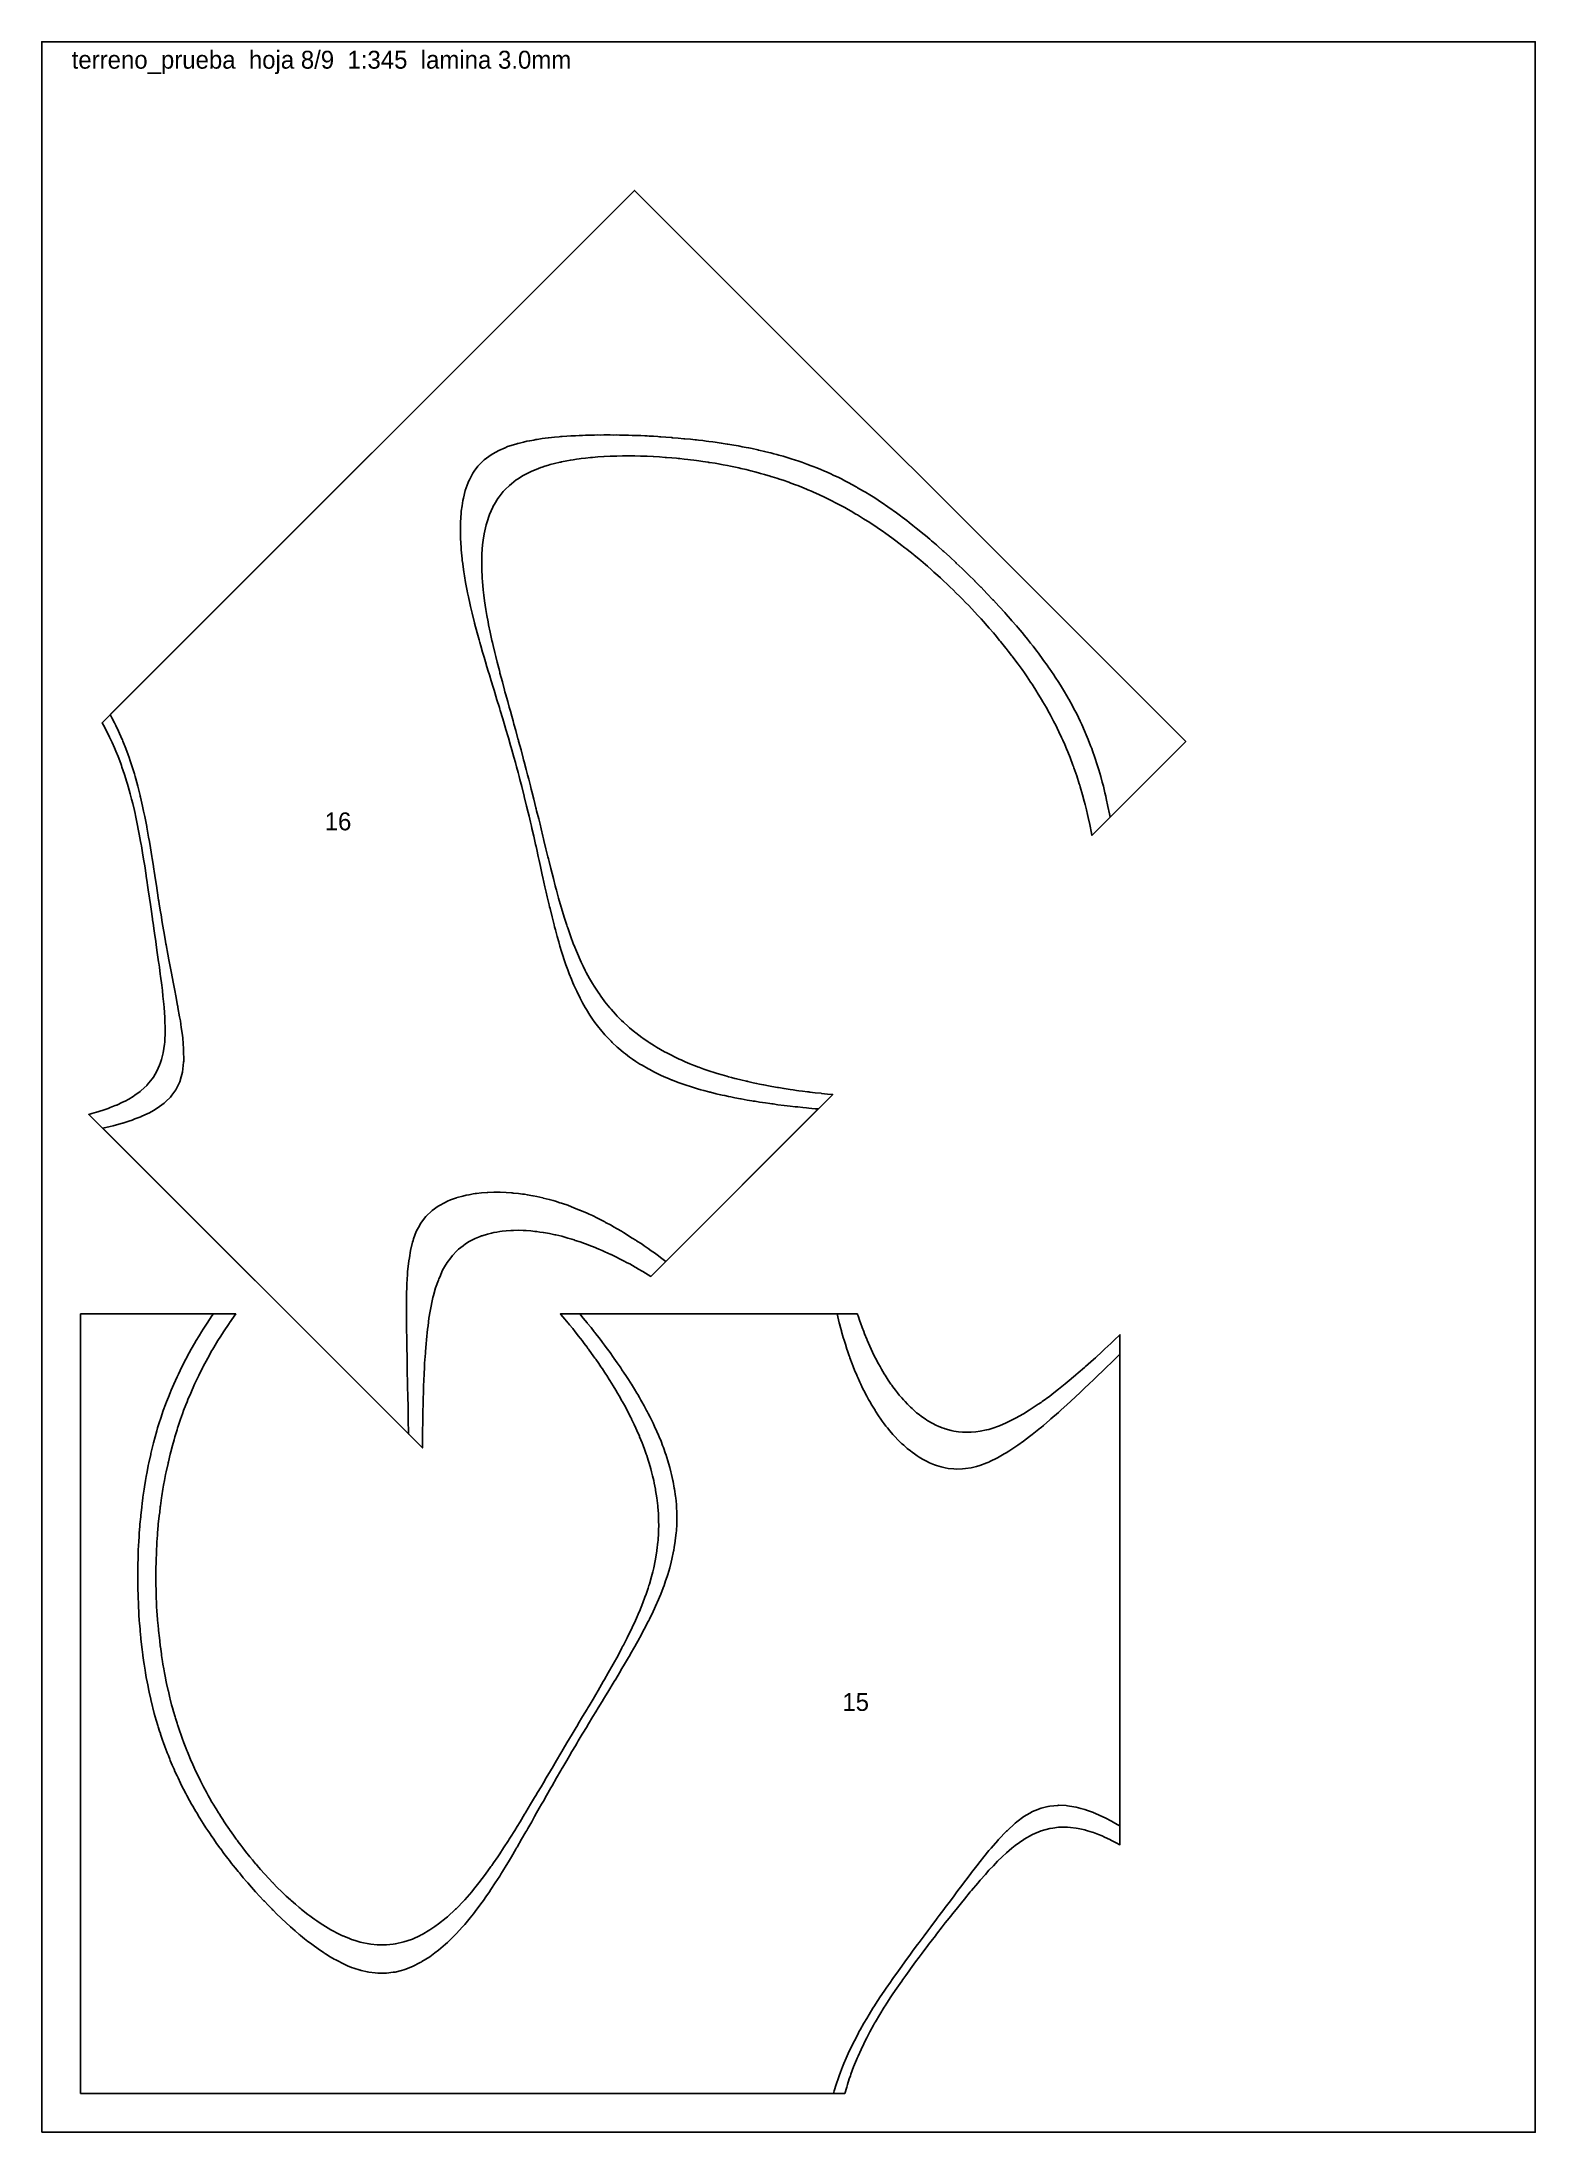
# Model space of a CAD drawing. Header units: millimetres. Extents: x 0 to 500, y 0 to 700.
import ezdxf
from ezdxf.enums import TextEntityAlignment as Align

# ---------------------------------------------------------------- set-up
doc = ezdxf.new("R2010")
doc.units = ezdxf.units.MM
for name, color, linetype in [('CORTE', 1, 'Continuous'), ('GRABADO', 5, 'Continuous'), ('HOJA', 8, 'Continuous')]:
    doc.layers.add(name, color=color, linetype=linetype)

msp = doc.modelspace()

# ---------------------------------------------------------------- linework, layer by layer
at = {"layer": 'CORTE'}
for points in [[(198.43, 650.25), (383, 465.68), (351.58, 434.26), (351.42, 435.05), (350.88, 437.87), (350.34, 440.26), (350.13, 441.26), (349.73, 442.85), (349.32, 444.6), (349.01, 445.73), (348.45, 447.87), (347.65, 450.52), (347.5, 451.06), (347.35, 451.52), (346.51, 454.21), (345.58, 456.83), (345.43, 457.28), (345.24, 457.76), (344.31, 460.3), (343.5, 462.25), (343.11, 463.25), (342.5, 464.64), (341.86, 466.14), (341.43, 467.04), (340.55, 468.97), (339.35, 471.36), (339.17, 471.74), (338.77, 472.49), (337.76, 474.46), (337.28, 475.31), (336.29, 477.14), (335.2, 478.97), (334.76, 479.75), (333.31, 482.09), (333.17, 482.31), (333.13, 482.37), (331.57, 484.85), (331.06, 485.6), (329.91, 487.34), (328.98, 488.65), (328.21, 489.78), (326.91, 491.55), (326.46, 492.17), (324.84, 494.31), (324.68, 494.53), (323.52, 496), (322.86, 496.86), (322.77, 496.98), (321.02, 499.16), (320.69, 499.55), (319.15, 501.43), (318.62, 502.03), (317.24, 503.66), (316.55, 504.44), (315.3, 505.87), (314.48, 506.76), (313.32, 508.04), (312.4, 509.02), (311.32, 510.18), (310.33, 511.21), (309.29, 512.29), (308.26, 513.34), (307.23, 514.38), (306.19, 515.41), (305.15, 516.44), (304.12, 517.43), (303.03, 518.46), (302.04, 519.39), (300.89, 520.46), (299.97, 521.3), (298.71, 522.43), (297.9, 523.16), (296.51, 524.37), (295.83, 524.96), (294.27, 526.28), (293.76, 526.71), (292, 528.15), (291.69, 528.41), (289.7, 529.99), (289.62, 530.06), (288.99, 530.53), (287.54, 531.67), (287.37, 531.81), (285.47, 533.25), (285.01, 533.59), (283.4, 534.77), (282.61, 535.33), (281.33, 536.24), (280.16, 537.03), (279.26, 537.66), (277.67, 538.68), (277.19, 539.01), (275.13, 540.28), (275.12, 540.29), (275.08, 540.31), (273.05, 541.59), (272.57, 541.87), (270.98, 542.82), (269.95, 543.39), (268.91, 544), (267.27, 544.86), (266.84, 545.1), (265.5, 545.76), (264.77, 546.16), (264.54, 546.27), (262.7, 547.22), (261.78, 547.64), (260.63, 548.2), (258.93, 548.94), (258.56, 549.11), (257.65, 549.48), (256.49, 550.01), (256.04, 550.19), (254.42, 550.88), (253.08, 551.38), (252.35, 551.68), (250.78, 552.22), (250.28, 552.42), (250.06, 552.49), (248.21, 553.18), (246.98, 553.57), (246.14, 553.86), (244.55, 554.32), (244.07, 554.48), (243.83, 554.55), (242, 555.13), (240.62, 555.49), (239.93, 555.69), (238.77, 555.97), (237.86, 556.23), (237.34, 556.35), (235.8, 556.76), (233.99, 557.15), (233.73, 557.21), (233.32, 557.29), (231.66, 557.68), (230.59, 557.89), (229.59, 558.1), (228.12, 558.35), (227.52, 558.48), (227.11, 558.55), (225.45, 558.87), (223.56, 559.14), (223.38, 559.17), (223.14, 559.2), (221.31, 559.51), (219.95, 559.68), (219.24, 559.79), (218.33, 559.89), (217.17, 560.05), (216.27, 560.14), (215.1, 560.29), (213.66, 560.42), (213.03, 560.49), (212.52, 560.53), (210.96, 560.69), (209.13, 560.81), (208.9, 560.84), (208.69, 560.85), (206.83, 561), (204.79, 561.09), (204.76, 561.09), (204.72, 561.09), (202.69, 561.21), (200.8, 561.25), (200.62, 561.26), (200.42, 561.26), (198.55, 561.32), (196.72, 561.31), (196.48, 561.32), (196.23, 561.32), (194.41, 561.33), (192.54, 561.27), (192.34, 561.27), (192.15, 561.27), (190.28, 561.22), (188.23, 561.11), (188.21, 561.11), (188.18, 561.1), (186.14, 560.99), (184.33, 560.83), (184.07, 560.81), (183.75, 560.77), (182, 560.61), (180.59, 560.44), (179.94, 560.35), (179.05, 560.21), (177.87, 560.06), (176.98, 559.92), (175.8, 559.7), (174.04, 559.34), (173.73, 559.29), (173.52, 559.25), (171.67, 558.81), (170.21, 558.43), (169.6, 558.24), (168.41, 557.85), (167.53, 557.59), (167.07, 557.44), (165.47, 556.82), (164.12, 556.27), (163.41, 555.92), (161.38, 554.88), (161.35, 554.86), (161.16, 554.74), (159.28, 553.57), (158.84, 553.3), (157.22, 552.01), (156.55, 551.47), (155.16, 550.07), (154.5, 549.4), (153.1, 547.59), (152.7, 547.07), (151.57, 545.14), (151.17, 544.49), (151.04, 544.2), (149.88, 541.66), (148.98, 538.9), (148.86, 538.54), (148.8, 538.25), (148.08, 535.2), (147.8, 533.11), (147.57, 531.59), (147.37, 528.53), (147.3, 527.72), (147.29, 524.32), (147.28, 523.62), (147.45, 520.34), (147.5, 519.27), (147.78, 516.52), (147.96, 514.68), (148.23, 512.83), (148.65, 509.85), (148.77, 509.23), (149.03, 507.84), (149.41, 505.72), (149.57, 504.81), (150.11, 502.28), (150.68, 499.56), (150.85, 498.88), (151.11, 497.81), (151.65, 495.53), (151.97, 494.14), (152.48, 492.22), (153.19, 489.43), (153.32, 488.91), (153.4, 488.57), (154.2, 485.65), (154.92, 482.92), (155.08, 482.38), (155.27, 481.69), (155.98, 479.14), (156.49, 477.22), (156.87, 475.89), (157.35, 474.16), (157.77, 472.64), (158.07, 471.5), (158.67, 469.39), (159.43, 466.58), (159.55, 466.13), (159.64, 465.8), (160.44, 462.87), (161.16, 460.15), (161.31, 459.6), (161.51, 458.84), (162.18, 456.32), (162.64, 454.54), (163.03, 453.03), (163.59, 450.83), (163.88, 449.73), (164.07, 448.97), (164.71, 446.42), (165.45, 443.46), (165.54, 443.1), (165.68, 442.53), (166.36, 439.77), (166.8, 437.98), (167.17, 436.44), (167.76, 434), (167.98, 433.1), (168.13, 432.51), (168.79, 429.77), (169.47, 427.04), (169.61, 426.44), (169.84, 425.5), (170.43, 423.12), (170.85, 421.52), (171.27, 419.82), (171.92, 417.35), (172.14, 416.54), (172.31, 415.93), (173.02, 413.27), (173.91, 410.19), (173.95, 410.06), (174, 409.89), (174.9, 406.87), (175.78, 404.19), (175.92, 403.74), (176.08, 403.27), (176.98, 400.66), (178.07, 397.77), (178.12, 397.65), (178.15, 397.56), (179.3, 394.7), (180.23, 392.61), (180.58, 391.84), (181.28, 390.43), (181.94, 389.05), (182.3, 388.35), (183.38, 386.35), (184.38, 384.65), (184.92, 383.75), (186.45, 381.43), (186.57, 381.26), (187.22, 380.37), (188.3, 378.85), (188.52, 378.57), (190.13, 376.54), (190.59, 376.01), (192.07, 374.34), (192.66, 373.73), (194.12, 372.25), (194.73, 371.67), (196.27, 370.26), (196.8, 369.8), (198.53, 368.37), (198.87, 368.1), (200.89, 366.59), (200.94, 366.56), (201.21, 366.37), (203.01, 365.11), (203.33, 364.9), (205.08, 363.77), (205.86, 363.29), (207.15, 362.53), (208.5, 361.79), (209.22, 361.41), (211.25, 360.39), (211.28, 360.38), (211.38, 360.33), (213.35, 359.36), (214.05, 359.05), (215.42, 358.43), (216.95, 357.81), (217.49, 357.59), (218.7, 357.14), (219.56, 356.79), (219.93, 356.65), (221.63, 356.01), (222.98, 355.56), (223.7, 355.32), (225.07, 354.9), (225.77, 354.66), (226.12, 354.56), (227.84, 354.02), (229.32, 353.61), (229.91, 353.44), (230.91, 353.2), (231.98, 352.89), (232.59, 352.74), (234.05, 352.36), (235.93, 351.94), (236.12, 351.9), (236.4, 351.84), (238.19, 351.41), (239.32, 351.18), (240.26, 350.98), (241.63, 350.74), (242.33, 350.59), (242.78, 350.5), (244.39, 350.19), (246.3, 349.88), (246.46, 349.85), (246.69, 349.82), (248.53, 349.49), (249.86, 349.29), (250.6, 349.18), (251.58, 349.05), (252.67, 348.88), (253.48, 348.77), (254.74, 348.59), (256.36, 348.41), (256.81, 348.34), (257.16, 348.3), (258.88, 348.08), (260.89, 347.89), (260.95, 347.88), (261.03, 347.87), (263.02, 347.65), (264.81, 347.49), (203.9, 286.58), (203.04, 287.15), (201.27, 288.18), (200.97, 288.37), (199.83, 289.01), (198.9, 289.56), (198.64, 289.69), (196.83, 290.73), (195.97, 291.16), (194.76, 291.84), (193.24, 292.58), (192.68, 292.88), (191.06, 293.65), (190.62, 293.87), (190.46, 293.93), (188.55, 294.85), (187.61, 295.23), (186.48, 295.75), (184.69, 296.45), (184.41, 296.58), (183.75, 296.82), (182.34, 297.38), (181.69, 297.6), (180.27, 298.14), (178.6, 298.65), (178.2, 298.8), (177.43, 299.02), (176.13, 299.42), (175.41, 299.6), (174.06, 300), (172.11, 300.44), (171.99, 300.47), (171.81, 300.5), (169.93, 300.92), (168.65, 301.12), (167.86, 301.28), (166.75, 301.44), (165.79, 301.58), (165.03, 301.64), (163.72, 301.81), (162.15, 301.91), (161.66, 301.94), (161.19, 301.94), (159.59, 302.01), (157.95, 301.98), (157.53, 301.97), (157.04, 301.93), (155.46, 301.85), (154.1, 301.71), (153.39, 301.62), (152.4, 301.43), (151.33, 301.26), (150.58, 301.1), (149.26, 300.77), (147.38, 300.18), (147.2, 300.12), (146.78, 299.94), (145.14, 299.28), (144.47, 298.97), (143.08, 298.21), (141.86, 297.46), (141.02, 296.84), (139.54, 295.66), (138.96, 295.09), (137.5, 293.58), (136.9, 292.81), (135.73, 291.23), (134.84, 289.73), (134.21, 288.63), (133.21, 286.37), (132.93, 285.78), (132.78, 285.36), (131.85, 282.74), (131.18, 280.19), (130.97, 279.49), (130.72, 278.38), (130.23, 276.1), (130.06, 274.94), (129.63, 272.57), (129.32, 270.06), (129.15, 268.92), (128.79, 265.38), (128.76, 265.18), (128.67, 264.16), (128.44, 261.37), (128.42, 260.87), (128.18, 257.49), (128.15, 256.45), (127.98, 253.56), (127.94, 252.1), (127.82, 249.59), (127.78, 247.79), (127.69, 245.58), (127.66, 243.53), (127.59, 241.55), (127.56, 239.29), (127.52, 237.49), (127.5, 235.08), (127.46, 233.41), (127.45, 230.89), (127.42, 229.14), (15.72, 340.84), (16.71, 341.13), (18.26, 341.57), (18.78, 341.71), (19.07, 341.78), (20.84, 342.38), (22.17, 342.81), (22.9, 343.11), (24.61, 343.78), (24.97, 343.92), (25.13, 343.97), (27.04, 344.88), (27.94, 345.29), (29.1, 345.98), (30.56, 346.8), (31.16, 347.25), (32.95, 348.52), (33.22, 348.78), (35.11, 350.49), (35.28, 350.71), (36.99, 352.73), (37.34, 353.33), (38.56, 355.28), (39.4, 357.32), (39.78, 358.18), (40.04, 359.2), (40.65, 361.43), (41.04, 364.33), (41.15, 365.05), (41.3, 368.74), (41.32, 369.01), (41.21, 372.79), (41.21, 373.25), (40.94, 376.66), (40.88, 377.71), (40.57, 380.43), (40.39, 382.33), (40.13, 384.14), (39.79, 387.07), (39.67, 387.81), (39.35, 390.14), (39.17, 391.46), (39.12, 391.86), (38.65, 395.09), (38.45, 396.68), (38.13, 398.71), (37.75, 401.51), (37.62, 402.34), (37.26, 404.85), (37.1, 405.97), (37.05, 406.34), (36.57, 409.59), (36.36, 411.16), (36.05, 413.21), (35.65, 416), (35.53, 416.83), (35.17, 419.25), (34.99, 420.44), (34.93, 420.86), (34.44, 424.03), (34.17, 425.75), (33.87, 427.61), (33.34, 430.71), (33.27, 431.15), (33.08, 432.19), (32.63, 434.66), (32.42, 435.77), (31.96, 438.13), (31.35, 440.97), (31.23, 441.55), (31, 442.55), (30.45, 444.91), (30.07, 446.38), (29.6, 448.21), (28.92, 450.64), (28.69, 451.44), (28.49, 452.1), (27.71, 454.6), (26.84, 457.13), (26.65, 457.68), (26.42, 458.3), (25.52, 460.69), (24.77, 462.51), (24.3, 463.62), (23.54, 465.31), (23.01, 466.47), (22.69, 467.13), (21.65, 469.25), (20.62, 471.19), (20.18, 472), (198.43, 650.25)], [(13, 13), (13, 274.02), (64.92, 274.02), (62.83, 271.03), (62.78, 270.97), (62.7, 270.85), (60.82, 268.04), (59.9, 266.59), (58.97, 265.11), (57.6, 262.8), (57.23, 262.18), (56.98, 261.75), (55.56, 259.25), (54.06, 256.42), (54.01, 256.32), (53.96, 256.22), (52.52, 253.39), (51.16, 250.48), (51.15, 250.46), (51.14, 250.44), (49.84, 247.53), (48.94, 245.32), (48.63, 244.61), (48.22, 243.53), (47.49, 241.68), (47.1, 240.55), (46.44, 238.75), (45.57, 236.08), (45.47, 235.82), (45.3, 235.24), (44.56, 232.89), (44.28, 231.86), (43.72, 229.96), (43.18, 227.84), (42.96, 227.03), (42.38, 224.52), (42.28, 224.1), (42.25, 223.97), (41.63, 221.17), (41.45, 220.24), (41.05, 218.24), (40.77, 216.63), (40.53, 215.31), (40.2, 213.13), (40.08, 212.38), (39.72, 209.71), (39.68, 209.45), (39.46, 207.57), (39.33, 206.52), (39.31, 206.38), (39.01, 203.59), (38.98, 203.11), (38.76, 200.66), (38.71, 199.91), (38.55, 197.73), (38.5, 196.77), (38.39, 194.8), (38.35, 193.69), (38.27, 191.87), (38.25, 190.66), (38.21, 188.94), (38.2, 187.68), (38.18, 186.01), (38.19, 184.75), (38.21, 183.08), (38.24, 181.86), (38.28, 180.15), (38.32, 179.01), (38.4, 177.22), (38.45, 176.21), (38.56, 174.29), (38.61, 173.45), (38.77, 171.36), (38.82, 170.73), (39.03, 168.43), (39.07, 168.05), (39.35, 165.5), (39.36, 165.41), (39.46, 164.65), (39.67, 162.79), (39.7, 162.57), (40.02, 160.21), (40.11, 159.64), (40.4, 157.66), (40.57, 156.71), (40.83, 155.16), (41.09, 153.78), (41.29, 152.69), (41.67, 150.85), (41.79, 150.26), (42.33, 147.92), (42.34, 147.88), (42.38, 147.72), (42.89, 145.5), (43.02, 144.99), (43.47, 143.16), (43.78, 142.06), (44.1, 140.87), (44.63, 139.13), (44.78, 138.61), (45.3, 137.01), (45.48, 136.39), (45.55, 136.21), (46.2, 134.17), (46.52, 133.28), (46.95, 132), (47.58, 130.35), (47.75, 129.88), (48.22, 128.73), (48.58, 127.78), (48.73, 127.42), (49.42, 125.69), (49.94, 124.49), (50.3, 123.64), (51.14, 121.84), (51.23, 121.64), (51.27, 121.56), (52.14, 119.63), (52.65, 118.63), (53.11, 117.67), (54.06, 115.88), (54.12, 115.76), (54.15, 115.7), (55.12, 113.83), (55.72, 112.77), (56.16, 111.95), (56.98, 110.57), (57.24, 110.1), (57.4, 109.84), (58.32, 108.25), (59.17, 106.91), (59.45, 106.45), (59.9, 105.76), (60.58, 104.66), (61.04, 103.98), (61.74, 102.89), (62.83, 101.34), (62.94, 101.17), (63.03, 101.05), (64.13, 99.43), (65.11, 98.12), (65.37, 97.75), (65.75, 97.26), (66.62, 96.06), (67.3, 95.19), (67.89, 94.41), (68.67, 93.45), (69.19, 92.78), (69.62, 92.26), (70.5, 91.17), (71.59, 89.89), (71.84, 89.59), (72.07, 89.33), (73.19, 88.01), (74.51, 86.55), (74.58, 86.48), (74.65, 86.4), (75.97, 84.94), (77.39, 83.47), (77.41, 83.45), (77.43, 83.43), (78.85, 81.96), (80.31, 80.54), (80.33, 80.52), (80.35, 80.5), (81.82, 79.09), (83.28, 77.77), (83.35, 77.7), (83.45, 77.62), (84.9, 76.32), (86.2, 75.23), (86.49, 74.98), (86.87, 74.69), (88.11, 73.67), (89.12, 72.89), (89.76, 72.41), (90.67, 71.76), (91.45, 71.17), (92.04, 70.76), (93.19, 69.99), (94.96, 68.86), (94.97, 68.85), (95.01, 68.83), (96.81, 67.76), (97.87, 67.17), (98.71, 66.75), (100.47, 65.9), (100.69, 65.79), (100.79, 65.74), (102.74, 64.93), (103.71, 64.55), (104.9, 64.17), (106.63, 63.65), (107.17, 63.53), (109.54, 63.04), (109.59, 63.03), (110.13, 62.98), (112.23, 62.75), (112.46, 62.72), (115.12, 62.72), (115.37, 62.72), (117.61, 62.98), (118.29, 63.05), (118.38, 63.07), (121.2, 63.7), (122.29, 64.07), (124.12, 64.69), (126.73, 65.9), (127.03, 66.04), (127.35, 66.22), (129.95, 67.71), (131.55, 68.83), (132.87, 69.73), (135.35, 71.76), (135.79, 72.1), (138.56, 74.68), (138.71, 74.82), (141.39, 77.61), (141.63, 77.86), (143.94, 80.54), (144.55, 81.23), (146.31, 83.47), (147.47, 84.93), (148.53, 86.4), (150.39, 88.93), (150.66, 89.33), (151.23, 90.17), (152.66, 92.26), (153.31, 93.19), (154.6, 95.19), (156.23, 97.69), (156.5, 98.12), (156.93, 98.81), (158.32, 101.05), (159.16, 102.36), (160.13, 103.98), (161.65, 106.48), (161.91, 106.91), (162.08, 107.17), (163.66, 109.84), (165, 112.06), (165.41, 112.77), (166.01, 113.79), (167.15, 115.7), (167.92, 116.99), (168.88, 118.63), (170.29, 121.01), (170.62, 121.56), (170.85, 121.94), (172.35, 124.5), (173.77, 126.87), (174.1, 127.43), (174.58, 128.23), (175.83, 130.36), (176.69, 131.8), (177.58, 133.29), (178.9, 135.5), (179.33, 136.22), (179.62, 136.71), (181.07, 139.15), (182.54, 141.62), (182.81, 142.08), (183.22, 142.77), (184.55, 145.01), (185.46, 146.58), (186.27, 147.94), (187.41, 149.9), (187.97, 150.87), (188.38, 151.6), (189.66, 153.81), (191.29, 156.72), (191.3, 156.74), (191.31, 156.75), (192.92, 159.67), (194.23, 162.15), (194.47, 162.6), (194.74, 163.11), (195.98, 165.53), (197.15, 167.93), (197.42, 168.46), (197.66, 168.97), (198.79, 171.39), (200.04, 174.28), (200.05, 174.31), (200.07, 174.36), (201.25, 177.24), (201.95, 179.13), (202.33, 180.17), (202.99, 182.23), (203.29, 183.1), (203.42, 183.53), (204.16, 186.03), (204.55, 187.59), (204.88, 188.96), (205.37, 191.34), (205.48, 191.89), (205.91, 194.68), (205.94, 194.82), (205.94, 194.84), (206.28, 197.74), (206.31, 198.14), (206.48, 200.67), (206.5, 201.26), (206.54, 203.6), (206.53, 204.22), (206.47, 206.53), (206.44, 207.05), (206.26, 209.45), (206.23, 209.77), (205.91, 212.37), (205.91, 212.38), (205.52, 214.92), (205.46, 215.31), (205.06, 217.38), (204.87, 218.24), (204.52, 219.77), (204.16, 221.17), (203.91, 222.09), (203.32, 224.09), (203.24, 224.34), (202.99, 225.08), (202.53, 226.56), (202.38, 227.02), (201.78, 228.74), (201.32, 229.95), (200.98, 230.86), (200.13, 232.88), (200.12, 232.92), (200.07, 233.02), (199.25, 234.99), (198.88, 235.81), (198.34, 237), (197.49, 238.74), (197.38, 238.97), (197.15, 239.4), (196.41, 240.92), (196.02, 241.67), (195.41, 242.85), (194.43, 244.6), (194.36, 244.73), (194.23, 244.95), (193.32, 246.61), (192.78, 247.53), (192.24, 248.46), (191.31, 249.94), (191.12, 250.27), (191, 250.46), (190.01, 252.08), (189.16, 253.39), (188.86, 253.85), (188.39, 254.54), (187.69, 255.62), (187.22, 256.32), (186.51, 257.37), (185.46, 258.83), (185.3, 259.08), (185.18, 259.25), (184.09, 260.8), (183.07, 262.18), (182.85, 262.48), (182.54, 262.88), (181.6, 264.16), (180.87, 265.11), (180.33, 265.82), (179.62, 266.71), (179.05, 267.46), (178.59, 268.04), (177.76, 269.09), (176.7, 270.37), (176.44, 270.7), (176.22, 270.97), (175.12, 272.31), (173.78, 273.87), (173.77, 273.89), (173.65, 274.02), (273.09, 274.02), (273.15, 273.83), (273.28, 273.42), (273.87, 271.63), (274.1, 271.04), (274.64, 269.47), (275.19, 268.11), (275.45, 267.36), (276.21, 265.55), (276.31, 265.29), (276.36, 265.18), (277.18, 263.23), (277.66, 262.25), (278.11, 261.23), (279.07, 259.32), (279.09, 259.28), (279.13, 259.21), (280.08, 257.35), (280.64, 256.39), (281.13, 255.47), (282.05, 253.96), (282.23, 253.65), (282.36, 253.47), (283.36, 251.86), (284.29, 250.54), (284.56, 250.13), (284.97, 249.57), (285.79, 248.44), (286.49, 247.61), (287.09, 246.81), (287.89, 245.9), (288.45, 245.25), (289.01, 244.68), (289.86, 243.74), (290.8, 242.83), (291.35, 242.31), (292.01, 241.76), (292.91, 240.94), (293.72, 240.29), (294.55, 239.67), (295.8, 238.83), (296.29, 238.48), (296.64, 238.26), (298.12, 237.4), (299.55, 236.67), (300.07, 236.44), (301.46, 235.91), (302.18, 235.62), (302.47, 235.51), (304.44, 234.97), (305.38, 234.75), (306.92, 234.53), (308.29, 234.38), (309.66, 234.36), (311.21, 234.38), (312.75, 234.53), (314.12, 234.71), (316.32, 235.19), (317.04, 235.36), (318.7, 235.91), (319.96, 236.3), (320.6, 236.56), (322.87, 237.49), (325.58, 238.84), (325.79, 238.94), (326.01, 239.06), (328.71, 240.57), (330.58, 241.77), (331.63, 242.4), (333.61, 243.75), (334.55, 244.4), (334.95, 244.69), (337.47, 246.52), (338.88, 247.62), (340.39, 248.77), (342.58, 250.55), (343.32, 251.13), (346.11, 253.48), (346.24, 253.59), (346.99, 254.24), (349.16, 256.12), (349.48, 256.41), (352.08, 258.72), (352.75, 259.34), (355, 261.39), (355.95, 262.27), (357.93, 264.11), (359.07, 265.21), (360.98, 267.01), (360.98, 96.23), (359.74, 96.89), (357.94, 97.84), (357.83, 97.9), (357.59, 98.01), (355.84, 98.82), (355.03, 99.21), (353.78, 99.69), (352.11, 100.35), (351.65, 100.48), (350.15, 100.94), (349.41, 101.17), (349.19, 101.24), (347.03, 101.69), (346.27, 101.86), (344.46, 102.05), (343.36, 102.18), (341.65, 102.15), (340.45, 102.15), (338.45, 101.86), (337.53, 101.75), (334.64, 100.94), (334.62, 100.93), (334.61, 100.93), (331.71, 99.72), (328.87, 98.1), (328.79, 98.05), (328.74, 98.02), (325.87, 96), (324.82, 95.09), (322.95, 93.55), (321.53, 92.16), (320.03, 90.76), (318.61, 89.23), (317.11, 87.69), (315.91, 86.3), (314.19, 84.41), (313.34, 83.37), (311.27, 80.96), (310.86, 80.44), (308.89, 78.06), (308.44, 77.51), (308.35, 77.4), (306.09, 74.58), (305.42, 73.77), (303.77, 71.65), (302.5, 70.07), (301.46, 68.72), (299.58, 66.32), (299.18, 65.79), (297.82, 64.02), (296.92, 62.86), (296.66, 62.51), (294.71, 59.93), (293.73, 58.64), (292.52, 57), (290.81, 54.67), (290.37, 54.07), (289.25, 52.5), (288.27, 51.14), (287.89, 50.59), (286.24, 48.21), (284.97, 46.32), (284.26, 45.28), (282.96, 43.26), (282.37, 42.35), (282.05, 41.83), (280.56, 39.42), (279.12, 36.98), (278.83, 36.49), (278.47, 35.83), (277.21, 33.56), (276.2, 31.61), (275.69, 30.63), (275.21, 29.63), (274.28, 27.7), (273.28, 25.45), (272.98, 24.77), (272.77, 24.26), (271.79, 21.84), (270.92, 19.47), (270.71, 18.91), (270.36, 17.85), (269.74, 15.98), (269.48, 15.1), (268.86, 13), (13, 13)]]:
    msp.add_lwpolyline(points, close=True, dxfattribs=at)
at = {"layer": 'GRABADO'}
for points in [[(383, 465.68), (357.66, 440.34), (357.43, 441.45), (356.96, 443.95), (356.36, 446.65), (356.21, 447.35), (355.93, 448.47), (355.42, 450.7), (355.02, 452.12), (354.55, 453.97), (353.85, 456.26), (353.6, 457.16), (353.34, 457.93), (352.6, 460.31), (351.78, 462.56), (351.51, 463.35), (351.15, 464.25), (350.37, 466.36), (349.7, 467.89), (349.14, 469.28), (348.17, 471.37), (347.84, 472.11), (347.63, 472.53), (346.5, 474.92), (345.55, 476.68), (345.08, 477.64), (343.82, 479.84), (343.58, 480.28), (343.48, 480.45), (342.07, 482.92), (341.41, 483.95), (340.49, 485.48), (339.33, 487.2), (338.84, 487.98), (337.26, 490.25), (337.15, 490.42), (336.58, 491.22), (335.43, 492.85), (335.19, 493.17), (333.68, 495.25), (333.11, 495.97), (331.89, 497.6), (331.04, 498.65), (330.06, 499.91), (328.97, 501.22), (328.2, 502.19), (326.9, 503.72), (326.3, 504.44), (324.82, 506.14), (324.38, 506.66), (322.75, 508.49), (322.43, 508.86), (320.68, 510.78), (320.46, 511.03), (318.61, 513.01), (318.46, 513.17), (316.53, 515.2), (316.44, 515.3), (314.46, 517.34), (314.4, 517.4), (312.39, 519.43), (312.34, 519.48), (310.32, 521.48), (310.25, 521.54), (308.25, 523.49), (308.15, 523.58), (306.17, 525.46), (306.02, 525.6), (304.1, 527.39), (303.88, 527.6), (302.03, 529.28), (301.7, 529.57), (299.96, 531.12), (299.51, 531.52), (297.89, 532.93), (297.28, 533.44), (295.82, 534.69), (295.03, 535.33), (293.75, 536.4), (292.75, 537.19), (291.67, 538.07), (290.44, 539.02), (289.6, 539.68), (288.08, 540.81), (287.53, 541.23), (285.68, 542.56), (285.46, 542.72), (284.21, 543.58), (283.39, 544.18), (283.26, 544.27), (281.32, 545.63), (280.81, 545.96), (279.25, 547.02), (278.3, 547.6), (277.18, 548.33), (275.74, 549.18), (275.11, 549.57), (273.1, 550.69), (273.04, 550.72), (272.84, 550.83), (270.97, 551.91), (270.45, 552.18), (268.9, 553.04), (267.73, 553.6), (266.83, 554.07), (264.91, 554.93), (264.76, 555), (264.36, 555.17), (262.69, 555.98), (262.07, 556.23), (260.62, 556.89), (259.15, 557.45), (258.55, 557.7), (257.26, 558.14), (256.48, 558.47), (256.14, 558.58), (254.41, 559.26), (253.09, 559.67), (252.34, 559.94), (250.94, 560.33), (250.27, 560.57), (249.94, 560.66), (248.2, 561.23), (246.74, 561.6), (246.14, 561.78), (245.13, 562.01), (244.06, 562.33), (243.46, 562.47), (242, 562.86), (240.09, 563.25), (239.93, 563.29), (239.68, 563.33), (237.86, 563.78), (236.7, 563.99), (235.79, 564.19), (234.48, 564.4), (233.72, 564.57), (233.21, 564.65), (231.65, 564.96), (229.66, 565.24), (229.58, 565.26), (229.48, 565.27), (227.51, 565.62), (226.07, 565.8), (225.44, 565.9), (224.63, 565.99), (223.37, 566.19), (222.42, 566.29), (221.3, 566.45), (219.9, 566.58), (219.23, 566.67), (218.71, 566.72), (217.16, 566.92), (215.28, 567.06), (215.09, 567.09), (214.94, 567.1), (213.02, 567.31), (211.13, 567.43), (210.96, 567.45), (210.75, 567.46), (208.89, 567.64), (207.27, 567.72), (206.82, 567.76), (206.3, 567.78), (204.75, 567.9), (203.36, 567.96), (202.68, 568), (201.92, 568.03), (200.61, 568.11), (199.4, 568.14), (198.54, 568.19), (197.61, 568.2), (196.47, 568.25), (195.38, 568.26), (194.4, 568.3), (193.37, 568.31), (192.33, 568.34), (191.31, 568.33), (190.26, 568.36), (189.2, 568.35), (188.19, 568.36), (187.16, 568.33), (186.12, 568.34), (185.1, 568.32), (184.06, 568.31), (182.95, 568.26), (181.99, 568.25), (181.07, 568.22), (179.92, 568.18), (178.64, 568.09), (177.85, 568.07), (177.12, 568.03), (175.78, 567.95), (174.21, 567.81), (173.71, 567.79), (173.27, 567.75), (171.64, 567.6), (169.63, 567.37), (169.57, 567.37), (169.53, 567.36), (167.51, 567.11), (165.89, 566.87), (165.44, 566.79), (164.76, 566.65), (163.37, 566.42), (162.4, 566.24), (161.31, 565.97), (159.48, 565.5), (159.24, 565.45), (159.09, 565.42), (157.17, 564.83), (155.95, 564.43), (155.11, 564.08), (153.07, 563.19), (153.05, 563.18), (152.97, 563.13), (150.98, 562.04), (150.41, 561.72), (148.92, 560.62), (148.05, 559.97), (146.87, 558.77), (146, 557.9), (144.81, 556.23), (144.28, 555.5), (143.19, 553.35), (142.88, 552.78), (142.75, 552.42), (141.76, 549.77), (141.17, 547.19), (140.97, 546.44), (140.7, 544.58), (140.44, 542.85), (140.41, 542.3), (140.16, 539), (140.17, 537.92), (140.13, 534.9), (140.2, 533.81), (140.35, 530.55), (140.42, 529.89), (140.72, 526.81), (140.79, 526.11), (140.8, 525.97), (141.3, 522.48), (141.47, 521.17), (141.88, 518.92), (142.38, 516.13), (142.53, 515.43), (142.81, 514.18), (143.27, 512.02), (143.51, 510.87), (144.06, 508.67), (144.86, 505.38), (144.87, 505.34), (144.89, 505.28), (145.76, 502.08), (146.38, 499.73), (146.65, 498.83), (146.97, 497.75), (147.58, 495.61), (148.06, 493.92), (148.53, 492.41), (149.05, 490.69), (149.48, 489.23), (149.84, 488.01), (150.45, 486.05), (151.13, 483.85), (151.42, 482.87), (151.66, 482.05), (152.4, 479.7), (153.21, 477.03), (153.36, 476.52), (153.48, 476.1), (154.33, 473.34), (155.26, 470.19), (155.27, 470.14), (155.29, 470.09), (156.22, 466.94), (156.95, 464.36), (157.14, 463.72), (157.37, 462.91), (158.05, 460.48), (158.56, 458.62), (158.94, 457.23), (159.45, 455.33), (159.82, 453.96), (160.07, 452.97), (160.67, 450.67), (161.5, 447.41), (161.51, 447.36), (161.53, 447.28), (162.33, 444.03), (162.84, 441.93), (163.13, 440.69), (163.61, 438.64), (163.92, 437.33), (164.11, 436.53), (164.69, 433.96), (165.33, 431.17), (165.46, 430.58), (165.69, 429.52), (166.21, 427.19), (166.52, 425.85), (166.96, 423.79), (167.69, 420.54), (167.72, 420.41), (167.78, 420.16), (168.47, 417.01), (168.91, 415.2), (169.24, 413.64), (169.86, 411.01), (170.03, 410.28), (170.15, 409.82), (170.83, 406.94), (171.52, 404.32), (171.68, 403.64), (171.94, 402.65), (172.55, 400.37), (173.08, 398.63), (173.48, 397.15), (174.02, 395.4), (174.46, 393.99), (174.94, 392.63), (175.5, 390.89), (176.1, 389.26), (176.62, 387.86), (177.37, 386.07), (177.81, 384.92), (178.17, 384.1), (179.09, 382.05), (180.25, 379.74), (180.47, 379.3), (181.08, 378.24), (181.94, 376.62), (182.32, 376), (183.51, 374.05), (184.39, 372.76), (185.2, 371.6), (186.46, 369.96), (187.01, 369.27), (188.53, 367.5), (188.93, 367.05), (190.6, 365.31), (190.96, 364.95), (192.67, 363.35), (193.11, 362.96), (194.74, 361.59), (195.38, 361.08), (196.81, 360), (197.76, 359.33), (198.88, 358.56), (200.26, 357.69), (200.95, 357.27), (202.9, 356.18), (203.01, 356.12), (203.38, 355.94), (205.08, 355), (205.6, 354.75), (207.15, 353.98), (208.42, 353.42), (209.22, 353.07), (211.1, 352.34), (211.29, 352.26), (211.37, 352.23), (213.36, 351.43), (214.36, 351.08), (215.43, 350.7), (217.49, 350.07), (217.5, 350.07), (217.51, 350.07), (219.57, 349.39), (220.66, 349.09), (221.64, 348.81), (223.29, 348.42), (223.71, 348.29), (223.94, 348.23), (225.77, 347.75), (227.27, 347.42), (227.84, 347.29), (228.71, 347.13), (229.91, 346.83), (230.67, 346.68), (231.98, 346.4), (233.89, 346.08), (234.05, 346.04), (234.16, 346.02), (236.12, 345.63), (237.67, 345.39), (238.19, 345.3), (238.89, 345.22), (240.26, 344.96), (241.25, 344.82), (242.33, 344.65), (243.75, 344.48), (244.4, 344.37), (244.88, 344.31), (246.47, 344.08), (248.51, 343.86), (248.54, 343.85), (248.56, 343.85), (250.61, 343.57), (252.26, 343.41), (252.68, 343.36), (253.18, 343.32), (254.75, 343.12), (256.01, 343.01), (256.82, 342.92), (257.78, 342.85), (258.89, 342.73), (259.96, 342.64), (208.92, 291.61), (207.16, 292.95), (206.49, 293.41), (205.09, 294.45), (204.07, 295.13), (203.02, 295.91), (201.62, 296.83), (200.95, 297.32), (199.13, 298.48), (198.88, 298.67), (197.71, 299.4), (196.81, 299.98), (196.61, 300.1), (194.74, 301.29), (194.05, 301.68), (192.67, 302.54), (191.43, 303.2), (190.6, 303.71), (188.75, 304.67), (188.53, 304.8), (187.83, 305.14), (186.46, 305.88), (186.02, 306.08), (184.39, 306.92), (183.22, 307.42), (182.32, 307.87), (180.33, 308.68), (180.25, 308.72), (180.05, 308.8), (178.18, 309.59), (177.38, 309.87), (176.11, 310.38), (174.32, 310.95), (174.04, 311.06), (173.49, 311.22), (171.97, 311.73), (171.17, 311.94), (169.9, 312.33), (167.9, 312.81), (167.84, 312.82), (167.74, 312.85), (165.77, 313.33), (164.5, 313.55), (163.7, 313.72), (162.56, 313.89), (161.63, 314.06), (160.94, 314.13), (159.56, 314.34), (157.82, 314.5), (157.5, 314.54), (157.22, 314.55), (155.43, 314.7), (153.45, 314.75), (153.36, 314.75), (153.28, 314.75), (151.3, 314.77), (149.38, 314.69), (149.23, 314.69), (149.06, 314.67), (147.16, 314.53), (145.58, 314.36), (145.1, 314.29), (144.41, 314.17), (143.03, 313.94), (142.06, 313.76), (140.97, 313.49), (139.07, 312.97), (138.9, 312.92), (138.8, 312.89), (136.84, 312.17), (135.8, 311.77), (134.78, 311.24), (133.1, 310.35), (132.72, 310.09), (130.69, 308.64), (130.66, 308.61), (128.6, 306.61), (128.6, 306.61), (126.83, 304.27), (126.54, 303.73), (125.39, 301.59), (124.48, 299.14), (124.28, 298.58), (124.15, 298.05), (123.43, 295.3), (123.06, 292.81), (122.85, 291.75), (122.49, 288.1), (122.48, 287.99), (122.43, 287.22), (122.24, 284.1), (122.25, 283.72), (122.12, 280.09), (122.13, 279.46), (122.08, 276), (122.1, 275.28), (122.09, 271.85), (122.12, 271.16), (122.14, 267.67), (122.16, 267.06), (122.21, 263.47), (122.23, 262.98), (122.29, 259.26), (122.3, 258.9), (122.37, 255.04), (122.38, 254.84), (122.46, 250.82), (122.46, 250.77), (122.48, 249.38), (122.54, 246.7), (122.54, 246.61), (122.61, 242.63), (122.61, 242.4), (122.68, 238.56), (122.68, 238.19), (122.74, 234.47), (122.74, 233.82), (20.39, 336.17), (20.85, 336.29), (21.42, 336.43), (22.92, 336.79), (23.86, 337), (24.99, 337.33), (27.01, 337.88), (27.06, 337.89), (27.09, 337.9), (29.13, 338.57), (30.22, 338.9), (31.19, 339.3), (33.19, 340.05), (33.25, 340.08), (33.45, 340.18), (35.32, 341.06), (36.01, 341.35), (37.38, 342.18), (38.63, 342.86), (39.44, 343.49), (41.01, 344.6), (41.5, 345.12), (43.1, 346.63), (43.56, 347.3), (44.85, 349), (45.62, 350.64), (46.2, 351.76), (46.64, 353.36), (47.1, 354.98), (47.47, 358.33), (47.52, 358.68), (47.49, 362.48), (47.49, 362.83), (47.17, 366.3), (47.09, 367.37), (46.68, 369.96), (46.38, 372.2), (46.11, 373.53), (45.58, 376.6), (45.5, 377.06), (45.47, 377.24), (44.82, 380.53), (44.51, 382.34), (44.16, 384.01), (43.5, 387.48), (43.5, 387.49), (43.49, 387.52), (42.82, 390.96), (42.55, 392.57), (42.17, 394.46), (41.61, 397.64), (41.54, 397.98), (41.41, 398.74), (40.92, 401.5), (40.74, 402.65), (40.32, 405.04), (39.91, 407.61), (39.74, 408.61), (39.32, 411.23), (39.17, 412.18), (39.12, 412.54), (38.6, 415.77), (38.35, 417.44), (38.05, 419.36), (37.59, 422.33), (37.49, 422.95), (37.23, 424.62), (36.93, 426.53), (36.82, 427.24), (36.35, 430.09), (36, 432.19), (35.75, 433.64), (35.15, 437.05), (35.13, 437.16), (35.12, 437.2), (34.46, 440.63), (34.1, 442.36), (33.75, 444.06), (33.06, 447.07), (32.98, 447.44), (32.92, 447.66), (32.15, 450.76), (31.46, 453.25), (31.26, 454.01), (30.98, 454.92), (30.3, 457.19), (29.61, 459.24), (29.26, 460.29), (28.91, 461.26), (28.15, 463.32), (27.12, 465.86), (26.96, 466.27), (26.83, 466.56), (25.69, 469.15), (24.75, 471.11), (24.35, 471.95), (23.47, 473.64), (22.91, 474.73), (198.43, 650.25), (383, 465.68)], [(13, 274.02), (57.43, 274.02), (56.98, 273.35), (55.37, 270.97), (54.06, 268.9), (53.5, 268.04), (52.66, 266.64), (51.72, 265.11), (51.14, 264.1), (50.02, 262.18), (48.71, 259.75), (48.43, 259.25), (48.22, 258.83), (46.91, 256.32), (45.71, 253.81), (45.51, 253.39), (45.3, 252.93), (44.16, 250.47), (43.35, 248.51), (42.92, 247.54), (42.37, 246.12), (41.76, 244.61), (41.43, 243.66), (40.68, 241.68), (39.84, 239.14), (39.7, 238.75), (39.45, 237.93), (38.77, 235.82), (38.52, 234.88), (37.92, 232.89), (37.4, 230.83), (37.16, 229.96), (36.53, 227.28), (36.47, 227.03), (36.45, 226.95), (35.81, 224.1), (35.64, 223.21), (35.22, 221.17), (34.95, 219.59), (34.7, 218.24), (34.37, 216.07), (34.24, 215.31), (33.87, 212.65), (33.83, 212.38), (33.61, 210.52), (33.47, 209.45), (33.46, 209.3), (33.14, 206.52), (33.1, 206.01), (32.87, 203.59), (32.81, 202.79), (32.64, 200.66), (32.58, 199.63), (32.45, 197.73), (32.4, 196.52), (32.31, 194.8), (32.27, 193.46), (32.21, 191.87), (32.19, 190.44), (32.15, 188.94), (32.14, 187.47), (32.13, 186.01), (32.14, 184.54), (32.16, 183.08), (32.18, 181.65), (32.22, 180.15), (32.26, 178.8), (32.32, 177.22), (32.38, 175.98), (32.46, 174.29), (32.53, 173.2), (32.65, 171.36), (32.72, 170.46), (32.88, 168.43), (32.94, 167.76), (33.16, 165.5), (33.2, 165.09), (33.5, 162.57), (33.51, 162.47), (33.61, 161.69), (33.83, 159.86), (33.86, 159.64), (34.18, 157.28), (34.27, 156.71), (34.56, 154.74), (34.73, 153.78), (34.99, 152.23), (35.26, 150.85), (35.45, 149.77), (35.85, 147.92), (35.96, 147.35), (36.52, 144.99), (36.52, 144.98), (36.53, 144.94), (37.07, 142.6), (37.21, 142.06), (37.66, 140.26), (37.98, 139.13), (38.29, 137.97), (38.84, 136.2), (38.98, 135.73), (39.45, 134.31), (39.69, 133.51), (39.77, 133.27), (40.41, 131.3), (40.76, 130.34), (41.17, 129.14), (41.85, 127.42), (41.99, 127.03), (42.37, 126.13), (42.82, 124.94), (43.01, 124.49), (43.67, 122.85), (44.26, 121.56), (44.57, 120.83), (45.3, 119.33), (45.51, 118.84), (45.61, 118.63), (46.44, 116.84), (47.03, 115.7), (47.42, 114.9), (48.22, 113.44), (48.44, 112.99), (48.56, 112.77), (49.45, 111.07), (50.17, 109.84), (50.51, 109.21), (51.14, 108.19), (51.59, 107.37), (51.88, 106.91), (52.68, 105.53), (53.68, 103.98), (53.82, 103.75), (54.06, 103.4), (54.95, 101.95), (55.57, 101.05), (56.12, 100.19), (56.98, 98.98), (57.32, 98.46), (57.56, 98.12), (58.51, 96.72), (59.65, 95.19), (59.75, 95.04), (59.9, 94.85), (60.98, 93.34), (61.82, 92.26), (62.25, 91.68), (62.82, 90.97), (63.52, 90.03), (64.1, 89.33), (64.82, 88.4), (65.75, 87.29), (66.14, 86.8), (66.48, 86.4), (67.46, 85.19), (68.67, 83.81), (68.82, 83.62), (68.96, 83.47), (70.17, 82.05), (71.55, 80.54), (71.57, 80.52), (71.59, 80.49), (72.95, 78.97), (74.25, 77.61), (74.37, 77.47), (74.51, 77.33), (75.79, 75.97), (77.09, 74.68), (77.26, 74.5), (77.43, 74.33), (78.71, 73.04), (80.08, 71.75), (80.22, 71.61), (80.35, 71.48), (81.71, 70.19), (83.24, 68.82), (83.26, 68.8), (83.27, 68.79), (84.8, 67.43), (86.2, 66.25), (86.39, 66.09), (86.64, 65.89), (88, 64.77), (89.12, 63.88), (89.64, 63.49), (90.36, 62.96), (91.31, 62.24), (92.04, 61.7), (93.02, 61.02), (94.53, 60.03), (94.78, 59.86), (94.96, 59.74), (96.58, 58.74), (97.88, 57.97), (98.44, 57.67), (99.56, 57.11), (100.37, 56.67), (100.79, 56.45), (102.37, 55.76), (103.71, 55.19), (104.46, 54.94), (106.63, 54.24), (106.67, 54.23), (106.88, 54.18), (109.04, 53.68), (109.54, 53.57), (111.6, 53.33), (112.46, 53.23), (114.43, 53.24), (115.37, 53.24), (117.65, 53.54), (118.29, 53.62), (120.45, 54.18), (121.2, 54.37), (121.49, 54.48), (124.12, 55.45), (126.7, 56.77), (127.03, 56.94), (127.29, 57.11), (129.95, 58.75), (131.63, 60.03), (132.87, 60.94), (135.17, 62.96), (135.79, 63.49), (138.2, 65.89), (138.71, 66.38), (140.9, 68.82), (141.63, 69.6), (143.37, 71.74), (144.55, 73.17), (145.66, 74.67), (147.47, 77.08), (147.83, 77.6), (148.63, 78.77), (149.86, 80.53), (150.39, 81.29), (151.79, 83.46), (153.31, 85.79), (153.67, 86.39), (154.24, 87.33), (155.48, 89.32), (156.23, 90.54), (157.24, 92.25), (158.7, 94.73), (158.97, 95.19), (159.16, 95.48), (160.66, 98.11), (162.08, 100.55), (162.35, 101.05), (162.7, 101.67), (164.01, 103.98), (165, 105.69), (165.67, 106.91), (166.56, 108.47), (167.34, 109.84), (167.92, 110.85), (169, 112.77), (170.45, 115.3), (170.68, 115.7), (170.85, 115.99), (172.35, 118.63), (173.77, 121.07), (174.05, 121.56), (174.45, 122.24), (175.76, 124.5), (176.69, 126.08), (177.48, 127.43), (178.64, 129.38), (179.22, 130.36), (179.62, 131.02), (180.97, 133.29), (182.54, 135.9), (182.73, 136.22), (183.04, 136.72), (184.51, 139.15), (185.46, 140.73), (186.29, 142.08), (187.59, 144.22), (188.07, 145.01), (188.39, 145.54), (189.86, 147.95), (191.31, 150.35), (191.63, 150.88), (192.14, 151.71), (193.4, 153.81), (194.23, 155.24), (195.14, 156.74), (196.43, 158.94), (196.85, 159.67), (197.15, 160.22), (198.53, 162.6), (200.08, 165.41), (200.15, 165.53), (200.23, 165.69), (201.73, 168.46), (203, 170.97), (203.22, 171.39), (203.44, 171.83), (204.65, 174.32), (205.92, 177.14), (205.97, 177.25), (206.01, 177.34), (207.23, 180.18), (208.04, 182.31), (208.34, 183.1), (208.84, 184.6), (209.35, 186.03), (209.59, 186.78), (210.25, 188.96), (210.74, 190.87), (210.99, 191.89), (211.55, 194.61), (211.59, 194.82), (211.76, 195.91), (212.07, 197.75), (212.11, 198.1), (212.4, 200.67), (212.45, 201.37), (212.59, 203.6), (212.61, 204.45), (212.62, 206.53), (212.6, 207.37), (212.51, 209.46), (212.46, 210.15), (212.24, 212.38), (212.19, 212.82), (211.83, 215.31), (211.82, 215.37), (211.76, 215.7), (211.38, 217.86), (211.31, 218.24), (210.87, 220.27), (210.65, 221.17), (210.28, 222.61), (209.84, 224.09), (209.61, 224.87), (208.89, 227.02), (208.88, 227.06), (208.84, 227.16), (208.13, 229.24), (207.86, 229.95), (207.33, 231.36), (206.69, 232.88), (206.46, 233.42), (205.92, 234.59), (205.56, 235.45), (205.4, 235.81), (204.65, 237.46), (204.01, 238.74), (203.68, 239.42), (203, 240.68), (202.67, 241.34), (202.5, 241.67), (201.67, 243.26), (200.91, 244.6), (200.61, 245.13), (200.08, 246.01), (199.54, 246.99), (199.21, 247.53), (198.45, 248.83), (197.42, 250.46), (197.32, 250.62), (197.16, 250.85), (196.19, 252.42), (195.55, 253.39), (195.03, 254.19), (194.23, 255.34), (193.85, 255.93), (193.59, 256.32), (192.67, 257.68), (191.54, 259.25), (191.45, 259.38), (191.31, 259.56), (190.24, 261.1), (189.43, 262.18), (188.99, 262.78), (188.39, 263.56), (187.74, 264.46), (187.24, 265.11), (186.48, 266.12), (185.47, 267.39), (185.19, 267.76), (184.97, 268.04), (183.91, 269.41), (182.64, 270.97), (182.6, 271.02), (182.55, 271.08), (181.3, 272.64), (180.14, 274.02), (266.28, 274.02), (266.49, 273.01), (267.01, 271.03), (267.09, 270.68), (267.44, 269.42), (267.71, 268.38), (267.8, 268.1), (268.35, 266.08), (268.65, 265.17), (269.03, 263.84), (269.58, 262.24), (269.76, 261.63), (270.36, 259.95), (270.52, 259.48), (270.59, 259.32), (271.29, 257.32), (271.68, 256.39), (272.11, 255.21), (272.88, 253.46), (272.99, 253.17), (273.28, 252.53), (273.89, 251.13), (274.2, 250.53), (274.82, 249.14), (275.63, 247.6), (275.82, 247.21), (276.2, 246.5), (276.83, 245.3), (277.22, 244.67), (277.89, 243.44), (278.97, 241.74), (279.02, 241.64), (279.12, 241.49), (280.16, 239.86), (280.92, 238.81), (281.37, 238.14), (282.04, 237.25), (282.62, 236.47), (283.12, 235.89), (283.92, 234.84), (284.96, 233.66), (285.29, 233.29), (285.62, 232.96), (286.7, 231.78), (287.88, 230.64), (288.19, 230.35), (288.56, 230.03), (289.74, 228.97), (290.8, 228.11), (291.36, 227.68), (292.2, 227.11), (293.07, 226.46), (293.71, 226.05), (294.88, 225.35), (296.63, 224.43), (296.8, 224.36), (297.23, 224.18), (298.85, 223.49), (299.54, 223.23), (301.07, 222.79), (302.46, 222.45), (303.49, 222.3), (305.37, 222.09), (306.18, 222.08), (308.28, 222.12), (309.25, 222.24), (311.2, 222.52), (312.89, 222.96), (314.11, 223.3), (316.41, 224.19), (317.03, 224.41), (317.44, 224.6), (319.95, 225.79), (322.22, 227.11), (322.87, 227.46), (323.82, 228.07), (325.78, 229.34), (326.73, 230.04), (328.7, 231.41), (330.7, 232.97), (331.63, 233.65), (334.39, 235.9), (334.55, 236.02), (335.33, 236.68), (337.47, 238.49), (337.84, 238.83), (340.39, 241.05), (341.15, 241.76), (343.31, 243.68), (344.38, 244.69), (346.24, 246.38), (347.53, 247.62), (349.16, 249.12), (350.64, 250.55), (352.08, 251.9), (353.7, 253.48), (355, 254.72), (356.72, 256.41), (357.93, 257.57), (359.72, 259.34), (360.98, 260.56), (360.98, 102.58), (360.07, 103.08), (358.66, 103.87), (358.2, 104.14), (357.94, 104.29), (356.27, 105.12), (355.02, 105.76), (354.29, 106.07), (352.61, 106.8), (352.26, 106.96), (352.1, 107.03), (350.11, 107.73), (349.19, 108.08), (347.88, 108.42), (346.27, 108.87), (345.52, 108.97), (343.36, 109.34), (342.99, 109.35), (340.44, 109.48), (340.17, 109.45), (337.53, 109.22), (336.86, 109.05), (334.62, 108.53), (332.58, 107.68), (331.7, 107.34), (330.8, 106.81), (328.79, 105.66), (326.46, 103.88), (325.87, 103.45), (323.16, 100.95), (322.96, 100.77), (320.36, 98.03), (320.04, 97.7), (317.81, 95.1), (317.11, 94.31), (315.42, 92.17), (314.19, 90.7), (313.1, 89.24), (311.27, 86.92), (310.83, 86.31), (309.41, 84.44), (308.6, 83.38), (308.35, 83.06), (306.41, 80.45), (305.43, 79.18), (304.21, 77.51), (302.5, 75.27), (302.01, 74.58), (300.49, 72.56), (299.8, 71.65), (299.58, 71.36), (297.62, 68.72), (296.66, 67.46), (295.43, 65.79), (293.73, 63.54), (293.23, 62.86), (291.78, 60.9), (291.06, 59.93), (290.81, 59.59), (288.91, 57), (287.89, 55.59), (286.79, 54.07), (284.97, 51.5), (284.71, 51.14), (284.11, 50.27), (282.67, 48.21), (282.04, 47.27), (280.7, 45.28), (279.12, 42.84), (278.8, 42.35), (278.26, 41.48), (276.97, 39.42), (276.2, 38.11), (275.24, 36.49), (274, 34.28), (273.6, 33.56), (273.28, 32.95), (272.06, 30.63), (270.88, 28.23), (270.63, 27.7), (270.36, 27.1), (269.3, 24.77), (268.55, 22.95), (268.09, 21.84), (267.44, 20.11), (266.98, 18.91), (266.75, 18.22), (265.98, 15.98), (265.34, 13.88), (265.08, 13), (13, 13), (13, 274.02)]]:
    msp.add_lwpolyline(points, close=True, dxfattribs=at)
at = {"layer": 'HOJA'}
msp.add_lwpolyline([(0, 0), (500, 0), (500, 700), (0, 700)], close=True, dxfattribs=at)

# ---------------------------------------------------------------- texts
at = {"layer": 'GRABADO'}
for s, p in [('16', (99.17, 438.95)), ('15', (272.49, 144.08))]:
    msp.add_text(s, height=6, dxfattribs=at).set_placement(p, align=Align.MIDDLE_CENTER)
at = {"layer": 'HOJA'}
msp.add_text('terreno_prueba  hoja 8/9  1:345  lamina 3.0mm', height=6, dxfattribs=at).set_placement((10, 691))

doc.saveas('drawing.dxf')
